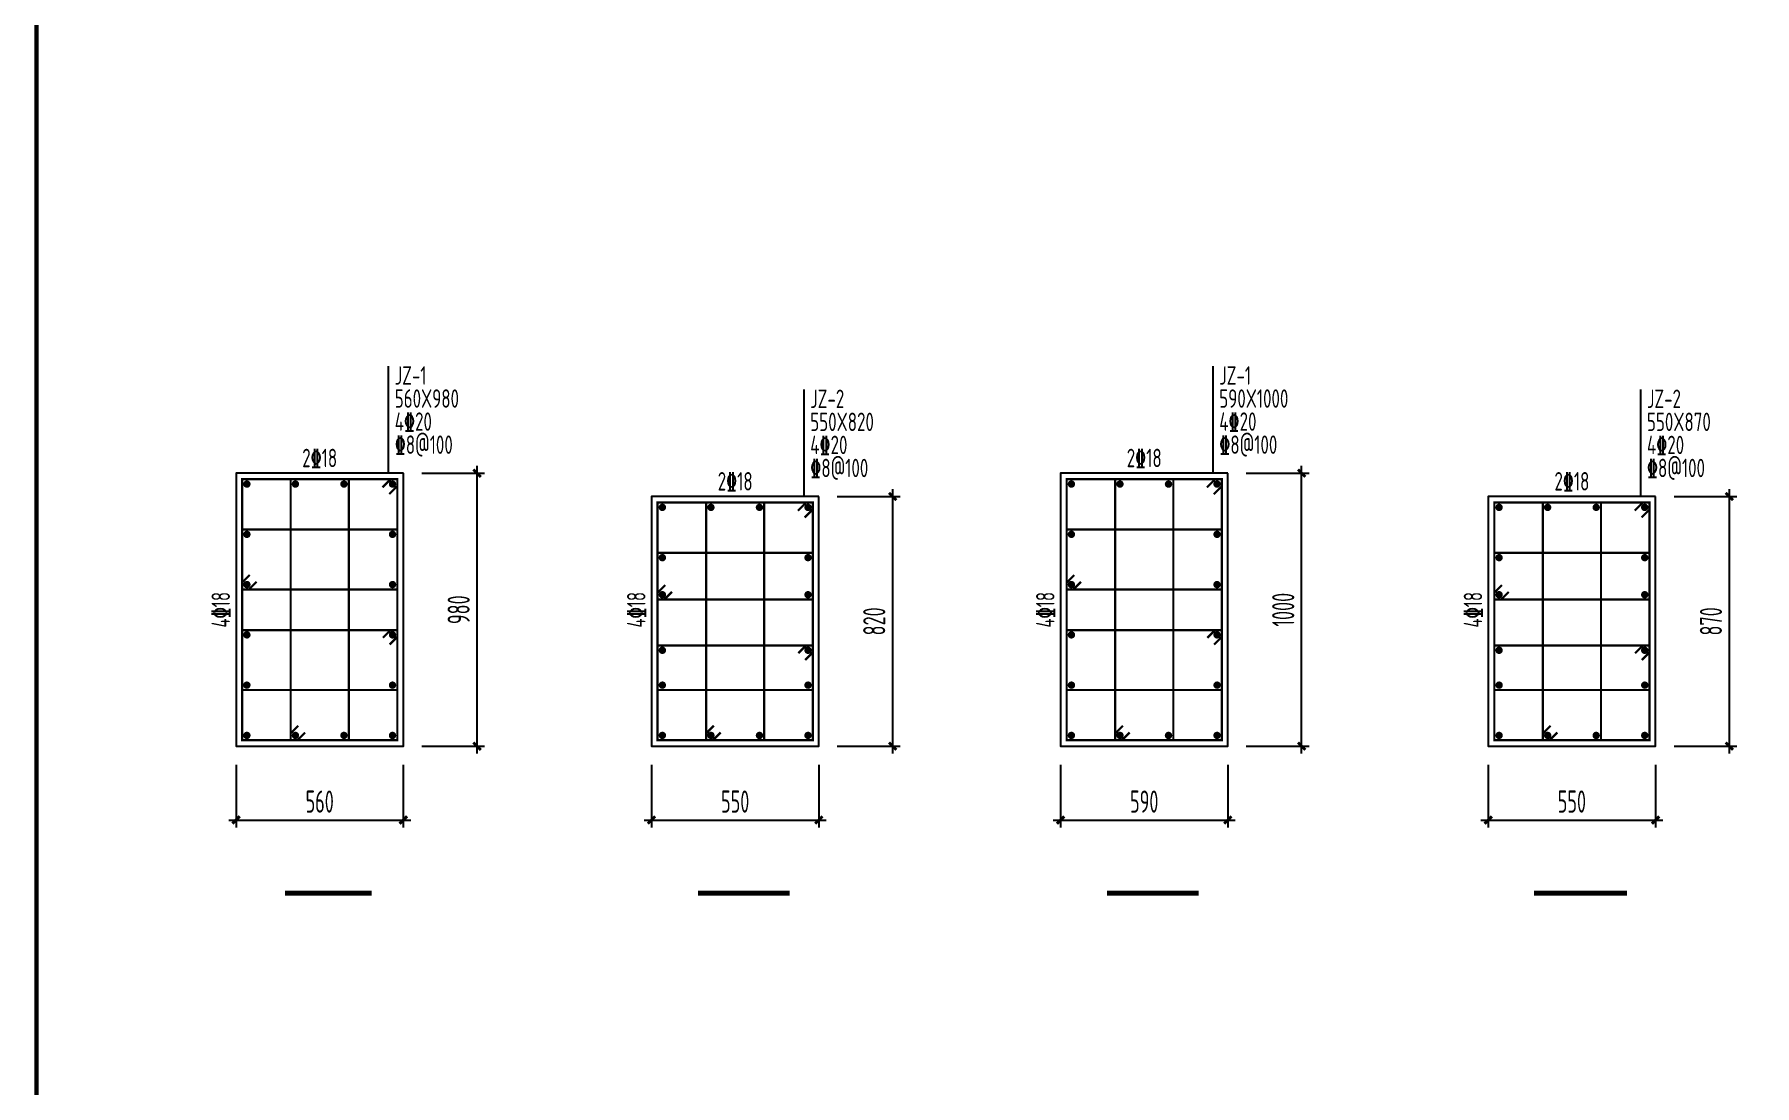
# Model space of a CAD drawing. Extents: x 447413 to 2975780, y -1432727 to 1301644.
# Drawn here: x 2618655 to 2653613, y 271731 to 293103 of the extents above; entities that cross this region are included whole.
import ezdxf
from ezdxf.enums import TextEntityAlignment as Align

# ---------------------------------------------------------------- set-up
doc = ezdxf.new("R2010")
doc.units = 0
doc.header["$LTSCALE"] = 1000
doc.header["$MEASUREMENT"] = 0
for name, color, linetype in [('COLU_DE', 7, 'Continuous'), ('COLU_DE_DIM', 3, 'Continuous'), ('COLU_DE_REIND', 1, 'Continuous'), ('COLU_DE_REINL', 1, 'Continuous'), ('COLU_DE_TEXT_JZ', 7, 'Continuous'), ('DIM_SYMB', 3, 'Continuous'), ('图框', 253, 'Continuous')]:
    doc.layers.add(name, color=color, linetype=linetype)
doc.styles.add('TSSD_Dimension', font='sysz.shx', dxfattribs={"width": 0.7, "bigfont": 'syfs.shx'})
doc.styles.add('TSSD_REIN', font='Tssdeng.shx', dxfattribs={"width": 0.7, "bigfont": 'hztxt.shx'})
doc.dimstyles.new('TSSD_30_100', dxfattribs={"dimtxt": 300, "dimasz": 100, "dimexe": 100, "dimexo": 250, "dimgap": 100, "dimtad": 1, "dimdec": 0, "dimlfac": 0.3, "dimzin": 0, "dimdsep": 46, "dimtxsty": 'TSSD_Dimension', "dimblk": 'ARCHTICK', "dimblk1": 'ARCHTICK', "dimblk2": 'ARCHTICK', "dimcen": 0, "dimdle": 100, "dimclrt": 7, "dimadec": 0, "dimazin": 0, "dimtfac": 1, "dimtdec": 0, "dimtix": 1, "dimtmove": 2, "dimatfit": 3, "dimfxl": 0, "dimtolj": 1, "dimtzin": 0, "dimarcsym": 0})

# ---------------------------------------------------------------- blocks, each defined once
blk = doc.blocks.new('A$C6B0021A6')
at = {"layer": '图框', "color": 153, "const_width": 58, "elevation": -84000}
blk.add_lwpolyline([(111420, 1020), (2520, 1020), (2520, 83120), (111420, 83120)], close=True, dxfattribs=at)
blk = doc.blocks.new('_ArchTick')
at = {"color": 0, "linetype": 'ByBlock', "const_width": 0.4}
blk.add_lwpolyline([(-0.5, -0.5), (0.5, 0.5)], dxfattribs=at)
blk = doc.blocks.new('*D915')
at = {"layer": 'COLU_DE_DIM', "color": 0, "lineweight": -2, "transparency": 16777216}
for p, q in [((4726, 2915), (4726, 6815)), ((3976, 6715), (4826, 6715)), ((3976, 3015), (4826, 3015))]:
    blk.add_line(p, q, dxfattribs=at)
at = {"layer": 'Defpoints', "color": 0, "transparency": 16777216}
for p in [(3726, 6715), (4726, 6715), (3726, 3015)]:
    blk.add_point(p, dxfattribs=at)
at = {"layer": 'COLU_DE_DIM', "color": 0, "lineweight": -2, "transparency": 16777216, "xscale": 100, "yscale": 100, "zscale": 100}
for p, rotation in [((4726, 6715), 90), ((4726, 3015), 270)]:
    blk.add_blockref('_ArchTick', p, dxfattribs=dict(at, rotation=rotation))
at = {"layer": 'COLU_DE_DIM', "color": 7, "transparency": 16777216, "insert": (4476, 4865), "char_height": 300, "attachment_point": 5, "rotation": 90, "style": 'TSSD_Dimension'}
blk.add_mtext('\\A1;980', dxfattribs=at)
blk = doc.blocks.new('*D916')
at = {"layer": 'COLU_DE_DIM', "color": 0, "lineweight": -2, "transparency": 16777216}
for p, q in [((1460, 2765), (1460, 1915)), ((3726, 2765), (3726, 1915)), ((1360, 2015), (3826, 2015))]:
    blk.add_line(p, q, dxfattribs=at)
at = {"layer": 'Defpoints', "color": 0, "transparency": 16777216}
for p in [(1460, 3015), (3726, 3015), (3726, 2015)]:
    blk.add_point(p, dxfattribs=at)
at = {"layer": 'COLU_DE_DIM', "color": 0, "lineweight": -2, "transparency": 16777216, "xscale": 100, "yscale": 100, "zscale": 100, "rotation": 180}
blk.add_blockref('_ArchTick', (1460, 2015), dxfattribs=at)
at = {"layer": 'COLU_DE_DIM', "color": 0, "lineweight": -2, "transparency": 16777216, "xscale": 100, "yscale": 100, "zscale": 100}
blk.add_blockref('_ArchTick', (3726, 2015), dxfattribs=at)
at = {"layer": 'COLU_DE_DIM', "color": 7, "transparency": 16777216, "insert": (2593, 2265), "char_height": 300, "attachment_point": 5, "style": 'TSSD_Dimension'}
blk.add_mtext('\\A1;560', dxfattribs=at)
blk = doc.blocks.new('*D917')
at = {"layer": 'COLU_DE_DIM', "color": 0, "lineweight": -2, "transparency": 16777216}
for p, q in [((9606, 6399), (10456, 6399)), ((10356, 2915), (10356, 6499)), ((9606, 3015), (10456, 3015))]:
    blk.add_line(p, q, dxfattribs=at)
at = {"layer": 'Defpoints', "color": 0, "transparency": 16777216}
for p in [(9356, 6399), (10356, 6399), (9356, 3015)]:
    blk.add_point(p, dxfattribs=at)
at = {"layer": 'COLU_DE_DIM', "color": 0, "lineweight": -2, "transparency": 16777216, "xscale": 100, "yscale": 100, "zscale": 100}
for p, rotation in [((10356, 6399), 90), ((10356, 3015), 270)]:
    blk.add_blockref('_ArchTick', p, dxfattribs=dict(at, rotation=rotation))
at = {"layer": 'COLU_DE_DIM', "color": 7, "transparency": 16777216, "insert": (10106, 4707), "char_height": 300, "attachment_point": 5, "rotation": 90, "style": 'TSSD_Dimension'}
blk.add_mtext('\\A1;820', dxfattribs=at)
blk = doc.blocks.new('*D918')
at = {"layer": 'COLU_DE_DIM', "color": 0, "lineweight": -2, "transparency": 16777216}
for p, q in [((7089, 2765), (7089, 1915)), ((9356, 2765), (9356, 1915)), ((6989, 2015), (9456, 2015))]:
    blk.add_line(p, q, dxfattribs=at)
at = {"layer": 'Defpoints', "color": 0, "transparency": 16777216}
for p in [(7089, 3015), (9356, 3015), (9356, 2015)]:
    blk.add_point(p, dxfattribs=at)
at = {"layer": 'COLU_DE_DIM', "color": 0, "lineweight": -2, "transparency": 16777216, "xscale": 100, "yscale": 100, "zscale": 100, "rotation": 180}
blk.add_blockref('_ArchTick', (7089, 2015), dxfattribs=at)
at = {"layer": 'COLU_DE_DIM', "color": 0, "lineweight": -2, "transparency": 16777216, "xscale": 100, "yscale": 100, "zscale": 100}
blk.add_blockref('_ArchTick', (9356, 2015), dxfattribs=at)
at = {"layer": 'COLU_DE_DIM', "color": 7, "transparency": 16777216, "insert": (8222, 2265), "char_height": 300, "attachment_point": 5, "style": 'TSSD_Dimension'}
blk.add_mtext('\\A1;550', dxfattribs=at)
blk = doc.blocks.new('*D919')
at = {"layer": 'COLU_DE_DIM', "color": 0, "lineweight": -2, "transparency": 16777216}
for p, q in [((15897, 2915), (15897, 6815)), ((15147, 6715), (15997, 6715)), ((15147, 3015), (15997, 3015))]:
    blk.add_line(p, q, dxfattribs=at)
at = {"layer": 'Defpoints', "color": 0, "transparency": 16777216}
for p in [(14897, 6715), (15897, 6715), (14897, 3015)]:
    blk.add_point(p, dxfattribs=at)
at = {"layer": 'COLU_DE_DIM', "color": 0, "lineweight": -2, "transparency": 16777216, "xscale": 100, "yscale": 100, "zscale": 100}
for p, rotation in [((15897, 6715), 90), ((15897, 3015), 270)]:
    blk.add_blockref('_ArchTick', p, dxfattribs=dict(at, rotation=rotation))
at = {"layer": 'COLU_DE_DIM', "color": 7, "transparency": 16777216, "insert": (15647, 4865), "char_height": 300, "attachment_point": 5, "rotation": 90, "style": 'TSSD_Dimension'}
blk.add_mtext('\\A1;1000', dxfattribs=at)
blk = doc.blocks.new('*D920')
at = {"layer": 'COLU_DE_DIM', "color": 0, "lineweight": -2, "transparency": 16777216}
for p, q in [((12631, 2765), (12631, 1915)), ((14897, 2765), (14897, 1915)), ((12531, 2015), (14997, 2015))]:
    blk.add_line(p, q, dxfattribs=at)
at = {"layer": 'Defpoints', "color": 0, "transparency": 16777216}
for p in [(12631, 3015), (14897, 3015), (14897, 2015)]:
    blk.add_point(p, dxfattribs=at)
at = {"layer": 'COLU_DE_DIM', "color": 0, "lineweight": -2, "transparency": 16777216, "xscale": 100, "yscale": 100, "zscale": 100, "rotation": 180}
blk.add_blockref('_ArchTick', (12631, 2015), dxfattribs=at)
at = {"layer": 'COLU_DE_DIM', "color": 0, "lineweight": -2, "transparency": 16777216, "xscale": 100, "yscale": 100, "zscale": 100}
blk.add_blockref('_ArchTick', (14897, 2015), dxfattribs=at)
at = {"layer": 'COLU_DE_DIM', "color": 7, "transparency": 16777216, "insert": (13764, 2265), "char_height": 300, "attachment_point": 5, "style": 'TSSD_Dimension'}
blk.add_mtext('\\A1;590', dxfattribs=at)
blk = doc.blocks.new('*D921')
at = {"layer": 'COLU_DE_DIM', "color": 0, "lineweight": -2, "transparency": 16777216}
for p, q in [((20942, 6399), (21792, 6399)), ((21692, 2915), (21692, 6499)), ((20942, 3015), (21792, 3015))]:
    blk.add_line(p, q, dxfattribs=at)
at = {"layer": 'Defpoints', "color": 0, "transparency": 16777216}
for p in [(20692, 6399), (21692, 6399), (20692, 3015)]:
    blk.add_point(p, dxfattribs=at)
at = {"layer": 'COLU_DE_DIM', "color": 0, "lineweight": -2, "transparency": 16777216, "xscale": 100, "yscale": 100, "zscale": 100}
for p, rotation in [((21692, 6399), 90), ((21692, 3015), 270)]:
    blk.add_blockref('_ArchTick', p, dxfattribs=dict(at, rotation=rotation))
at = {"layer": 'COLU_DE_DIM', "color": 7, "transparency": 16777216, "insert": (21442, 4707), "char_height": 300, "attachment_point": 5, "rotation": 90, "style": 'TSSD_Dimension'}
blk.add_mtext('\\A1;870', dxfattribs=at)
blk = doc.blocks.new('*D922')
at = {"layer": 'COLU_DE_DIM', "color": 0, "lineweight": -2, "transparency": 16777216}
for p, q in [((18425, 2765), (18425, 1915)), ((20692, 2765), (20692, 1915)), ((18325, 2015), (20792, 2015))]:
    blk.add_line(p, q, dxfattribs=at)
at = {"layer": 'Defpoints', "color": 0, "transparency": 16777216}
for p in [(18425, 3015), (20692, 3015), (20692, 2015)]:
    blk.add_point(p, dxfattribs=at)
at = {"layer": 'COLU_DE_DIM', "color": 0, "lineweight": -2, "transparency": 16777216, "xscale": 100, "yscale": 100, "zscale": 100, "rotation": 180}
blk.add_blockref('_ArchTick', (18425, 2015), dxfattribs=at)
at = {"layer": 'COLU_DE_DIM', "color": 0, "lineweight": -2, "transparency": 16777216, "xscale": 100, "yscale": 100, "zscale": 100}
blk.add_blockref('_ArchTick', (20692, 2015), dxfattribs=at)
at = {"layer": 'COLU_DE_DIM', "color": 7, "transparency": 16777216, "insert": (19558, 2265), "char_height": 300, "attachment_point": 5, "style": 'TSSD_Dimension'}
blk.add_mtext('\\A1;550', dxfattribs=at)
blk = doc.blocks.new('A$C2F5F5C90')
at = {"layer": 'COLU_DE'}
for points in [[(3726.5, 6714.7), (1459.8, 6714.7), (1459.8, 3014.7), (3726.5, 3014.7)], [(14897.5, 6714.7), (12630.8, 6714.7), (12630.8, 3014.7), (14897.5, 3014.7)], [(9355.7, 6398.7), (7089.1, 6398.7), (7089.1, 3014.7), (9355.7, 3014.7)], [(20691.8, 6398.7), (18425.1, 6398.7), (18425.1, 3014.7), (20691.8, 3014.7)]]:
    blk.add_lwpolyline(points, close=True, dxfattribs=at)
at = {"layer": 'COLU_DE_REIND', "const_width": 50}
for points in [[(1581.5, 6568.1, 1), (1631.5, 6568.1, 1)], [(2239.2, 6568.1, 1), (2289.2, 6568.1, 1)], [(2897, 6568.1, 1), (2947, 6568.1, 1)], [(3554.8, 6568.1, 1), (3604.8, 6568.1, 1)], [(12752.5, 6568.1, 1), (12802.5, 6568.1, 1)], [(13410.2, 6568.1, 1), (13460.2, 6568.1, 1)], [(14068, 6568.1, 1), (14118, 6568.1, 1)], [(14725.8, 6568.1, 1), (14775.8, 6568.1, 1)], [(7210.7, 6252.1, 1), (7260.7, 6252.1, 1)], [(7868.5, 6252.1, 1), (7918.5, 6252.1, 1)], [(8526.3, 6252.1, 1), (8576.3, 6252.1, 1)], [(9184.1, 6252.1, 1), (9234.1, 6252.1, 1)], [(18546.8, 6252.1, 1), (18596.8, 6252.1, 1)], [(19204.5, 6252.1, 1), (19254.5, 6252.1, 1)], [(19862.3, 6252.1, 1), (19912.3, 6252.1, 1)], [(20520.1, 6252.1, 1), (20570.1, 6252.1, 1)], [(1581.5, 5886.7, 1), (1631.5, 5886.7, 1)], [(3554.8, 5886.7, 1), (3604.8, 5886.7, 1)], [(12752.5, 5886.7, 1), (12802.5, 5886.7, 1)], [(14725.8, 5886.7, 1), (14775.8, 5886.7, 1)], [(7210.7, 5570.7, 1), (7260.7, 5570.7, 1)], [(9184.1, 5570.7, 1), (9234.1, 5570.7, 1)], [(18546.8, 5570.7, 1), (18596.8, 5570.7, 1)], [(20520.1, 5570.7, 1), (20570.1, 5570.7, 1)], [(1581.5, 5205.4, 1), (1631.5, 5205.4, 1)], [(3554.8, 5205.4, 1), (3604.8, 5205.4, 1)], [(12752.5, 5205.4, 1), (12802.5, 5205.4, 1)], [(14725.8, 5205.4, 1), (14775.8, 5205.4, 1)], [(7210.7, 5068.3, 1), (7260.7, 5068.3, 1)], [(9184.1, 5068.3, 1), (9234.1, 5068.3, 1)], [(18546.8, 5068.3, 1), (18596.8, 5068.3, 1)], [(20520.1, 5068.3, 1), (20570.1, 5068.3, 1)], [(1581.5, 4524.1, 1), (1631.5, 4524.1, 1)], [(3554.8, 4524.1, 1), (3604.8, 4524.1, 1)], [(12752.5, 4524.1, 1), (12802.5, 4524.1, 1)], [(14725.8, 4524.1, 1), (14775.8, 4524.1, 1)], [(7210.7, 4315.2, 1), (7260.7, 4315.2, 1)], [(9184.1, 4315.2, 1), (9234.1, 4315.2, 1)], [(18546.8, 4315.2, 1), (18596.8, 4315.2, 1)], [(20520.1, 4315.2, 1), (20570.1, 4315.2, 1)], [(1581.5, 3842.7, 1), (1631.5, 3842.7, 1)], [(3554.8, 3842.7, 1), (3604.8, 3842.7, 1)], [(7210.7, 3842.7, 1), (7260.7, 3842.7, 1)], [(9184.1, 3842.7, 1), (9234.1, 3842.7, 1)], [(12752.5, 3842.7, 1), (12802.5, 3842.7, 1)], [(14725.8, 3842.7, 1), (14775.8, 3842.7, 1)], [(18546.8, 3842.7, 1), (18596.8, 3842.7, 1)], [(20520.1, 3842.7, 1), (20570.1, 3842.7, 1)], [(1581.5, 3161.4, 1), (1631.5, 3161.4, 1)], [(2239.2, 3161.4, 1), (2289.2, 3161.4, 1)], [(2897, 3161.4, 1), (2947, 3161.4, 1)], [(3554.8, 3161.4, 1), (3604.8, 3161.4, 1)], [(7210.7, 3161.4, 1), (7260.7, 3161.4, 1)], [(7868.5, 3161.4, 1), (7918.5, 3161.4, 1)], [(8526.3, 3161.4, 1), (8576.3, 3161.4, 1)], [(9184.1, 3161.4, 1), (9234.1, 3161.4, 1)], [(12752.5, 3161.4, 1), (12802.5, 3161.4, 1)], [(13410.2, 3161.4, 1), (13460.2, 3161.4, 1)], [(14068, 3161.4, 1), (14118, 3161.4, 1)], [(14725.8, 3161.4, 1), (14775.8, 3161.4, 1)], [(18546.8, 3161.4, 1), (18596.8, 3161.4, 1)], [(19204.5, 3161.4, 1), (19254.5, 3161.4, 1)], [(19862.3, 3161.4, 1), (19912.3, 3161.4, 1)], [(20520.1, 3161.4, 1), (20570.1, 3161.4, 1)]]:
    blk.add_lwpolyline(points, format="xyb", close=True, dxfattribs=at)
at = {"layer": 'COLU_DE_REINL', "const_width": 30}
for points in [[(3535.4, 6431.8), (3644.8, 6541.1), (3644.8, 6633.1), (1541.5, 6633.1), (1541.5, 3096.4), (3644.8, 3096.4), (3644.8, 6633.1), (3552.9, 6633.1), (3443.5, 6523.7)], [(2303.1, 3292.2), (2199.2, 3188.3), (2199.2, 3096.4), (2987, 3096.4), (2987, 6633.1), (2199.2, 6633.1), (2199.2, 3096.4), (2291.2, 3096.4), (2395, 3200.3)], [(14706.4, 6431.8), (14815.8, 6541.1), (14815.8, 6633.1), (12712.5, 6633.1), (12712.5, 3096.4), (14815.8, 3096.4), (14815.8, 6633.1), (14723.9, 6633.1), (14614.5, 6523.7)], [(13474.1, 3292.2), (13370.2, 3188.3), (13370.2, 3096.4), (14158, 3096.4), (14158, 6633.1), (13370.2, 6633.1), (13370.2, 3096.4), (13462.2, 3096.4), (13566, 3200.3)], [(9164.7, 6115.8), (9274.1, 6225.1), (9274.1, 6317.1), (7170.7, 6317.1), (7170.7, 3096.4), (9274.1, 3096.4), (9274.1, 6317.1), (9182.1, 6317.1), (9072.8, 6207.7)], [(7932.4, 3292.2), (7828.5, 3188.3), (7828.5, 3096.4), (8616.3, 3096.4), (8616.3, 6317.1), (7828.5, 6317.1), (7828.5, 3096.4), (7920.4, 3096.4), (8024.3, 3200.3)], [(20500.7, 6115.8), (20610.1, 6225.1), (20610.1, 6317.1), (18506.8, 6317.1), (18506.8, 3096.4), (20610.1, 3096.4), (20610.1, 6317.1), (20518.2, 6317.1), (20408.8, 6207.7)], [(19268.4, 3292.2), (19164.5, 3188.3), (19164.5, 3096.4), (19952.3, 3096.4), (19952.3, 6317.1), (19164.5, 6317.1), (19164.5, 3096.4), (19256.5, 3096.4), (19360.4, 3200.3)], [(1645.3, 5336.2), (1541.5, 5232.3), (1541.5, 5140.4), (3644.8, 5140.4), (3644.8, 5951.7), (1541.5, 5951.7), (1541.5, 5140.4), (1633.4, 5140.4), (1737.3, 5244.3)], [(12816.3, 5336.2), (12712.5, 5232.3), (12712.5, 5140.4), (14815.8, 5140.4), (14815.8, 5951.7), (12712.5, 5951.7), (12712.5, 5140.4), (12804.4, 5140.4), (12908.3, 5244.3)], [(7274.6, 5199.1), (7170.7, 5095.2), (7170.7, 5003.3), (9274.1, 5003.3), (9274.1, 5635.7), (7170.7, 5635.7), (7170.7, 5003.3), (7262.7, 5003.3), (7366.5, 5107.2)], [(18610.7, 5199.1), (18506.8, 5095.2), (18506.8, 5003.3), (20610.1, 5003.3), (20610.1, 5635.7), (18506.8, 5635.7), (18506.8, 5003.3), (18598.7, 5003.3), (18702.6, 5107.2)], [(3540.9, 4393.3), (3644.8, 4497.1), (3644.8, 4589.1), (1541.5, 4589.1), (1541.5, 3777.7), (3644.8, 3777.7), (3644.8, 4589.1), (3552.9, 4589.1), (3449, 4485.2)], [(14711.9, 4393.3), (14815.8, 4497.1), (14815.8, 4589.1), (12712.5, 4589.1), (12712.5, 3777.7), (14815.8, 3777.7), (14815.8, 4589.1), (14723.9, 4589.1), (14620, 4485.2)], [(9170.2, 4184.3), (9274.1, 4288.2), (9274.1, 4380.2), (7170.7, 4380.2), (7170.7, 3777.7), (9274.1, 3777.7), (9274.1, 4380.2), (9182.1, 4380.2), (9078.2, 4276.3)], [(20506.2, 4184.3), (20610.1, 4288.2), (20610.1, 4380.2), (18506.8, 4380.2), (18506.8, 3777.7), (20610.1, 3777.7), (20610.1, 4380.2), (20518.2, 4380.2), (20414.3, 4276.3)]]:
    blk.add_lwpolyline(points, dxfattribs=at)
at = {"layer": 'COLU_DE_TEXT_JZ'}
for p, q in [((3526.5, 6714.7), (3526.5, 8164.7)), ((14697.5, 6714.7), (14697.5, 8164.7)), ((9155.7, 6398.7), (9155.7, 7848.7)), ((20491.8, 6398.7), (20491.8, 7848.7))]:
    blk.add_line(p, q, dxfattribs=at)
at = {"layer": 'DIM_SYMB', "const_width": 70}
for points in [[(2124, 1024.2), (3296.3, 1024.2)], [(7716.9, 1024.2), (8961.9, 1024.2)], [(13258.7, 1024.2), (14503.6, 1024.2)], [(19045.7, 1024.2), (20305.2, 1024.2)]]:
    blk.add_lwpolyline(points, dxfattribs=at)
at = {"layer": 'COLU_DE_TEXT_JZ', "style": 'TSSD_REIN', "width": 0.7}
for s, p in [('JZ-1', (3609.8, 7914.7)), ('JZ-1', (14780.8, 7914.7)), ('560X980', (3609.8, 7602.2)), ('JZ-2', (9239.1, 7598.7)), ('590X1000', (14780.8, 7602.2)), ('JZ-2', (20575.1, 7598.7)), ('4%%13220', (3609.8, 7289.7)), ('550X820', (9239.1, 7286.2)), ('4%%13220', (14780.8, 7289.7)), ('550X870', (20575.1, 7286.2)), ('%%1328@100', (3609.8, 6977.2)), ('%%1328@100', (14780.8, 6977.2)), ('4%%13220', (9239.1, 6973.7)), ('4%%13220', (20575.1, 6973.7)), ('%%1328@100', (9239.1, 6661.2)), ('%%1328@100', (20575.1, 6661.2))]:
    blk.add_text(s, height=250, dxfattribs=at).set_placement(p)
for p in [(2593.1, 6922.2), (13764.1, 6922.2), (8222.4, 6606.2), (19558.4, 6606.2)]:
    blk.add_text('2%%13218', height=250, dxfattribs=at).set_placement(p, align=Align.MIDDLE)
for p in [(1252.3, 4864.7), (6881.6, 4864.7), (12423.3, 4864.7), (18217.6, 4864.7)]:
    blk.add_text('4%%13218', height=250, rotation=90, dxfattribs=at).set_placement(p, align=Align.MIDDLE)
at = {"layer": 'COLU_DE_DIM'}
for p1, p2, text, picture, middle in [((3726.5, 3014.7), (3726.5, 6714.7), '980', '*D915', (4476.5, 4864.7)), ((14897.5, 3014.7), (14897.5, 6714.7), '1000', '*D919', (15647.5, 4864.7)), ((9355.7, 3014.7), (9355.7, 6398.7), '820', '*D917', (10105.7, 4706.7)), ((20691.8, 3014.7), (20691.8, 6398.7), '870', '*D921', (21441.8, 4706.7)), ((1459.8, 3014.7), (3726.5, 3014.7), '560', '*D916', (2593.1, 2264.7)), ((7089.1, 3014.7), (9355.7, 3014.7), '550', '*D918', (8222.4, 2264.7)), ((12630.8, 3014.7), (14897.5, 3014.7), '590', '*D920', (13764.1, 2264.7)), ((18425.1, 3014.7), (20691.8, 3014.7), '550', '*D922', (19558.4, 2264.7))]:
    dim = blk.add_aligned_dim(p1=p1, p2=p2, distance=-1000, text=text, dimstyle='TSSD_30_100', dxfattribs=at)
    dim.commit()
    dim.dimension.update_dxf_attribs({"geometry": picture, "text_midpoint": middle})

msp = doc.modelspace()

# ---------------------------------------------------------------- block references
at = {"xscale": 1.5, "yscale": 1.5, "zscale": 1.5, "rotation": 270}
msp.add_blockref('A$C6B0021A6', (2617168.3, 428769.5, 252000), dxfattribs=at)
at = {"xscale": 1.5, "yscale": 1.5, "zscale": 1.5}
msp.add_blockref('A$C2F5F5C90', (2620562.9, 274108.3, 252000), dxfattribs=at)

doc.saveas('drawing.dxf')
